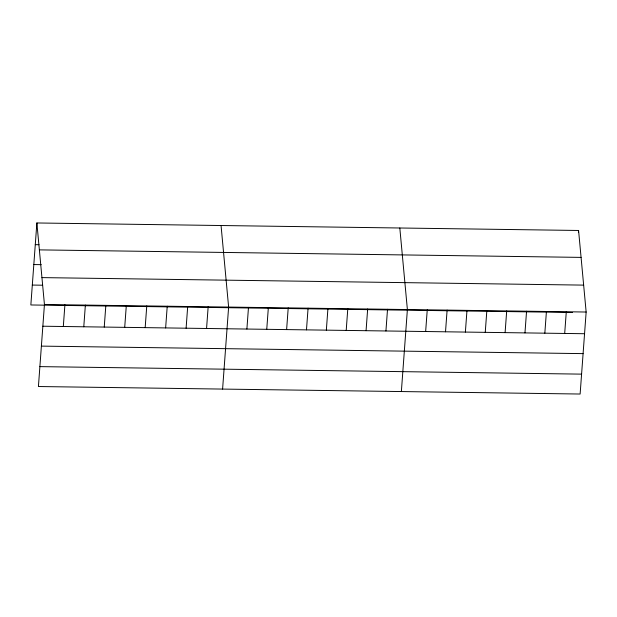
<?xml version="1.0" encoding="UTF-8"?>
<svg xmlns="http://www.w3.org/2000/svg" width="617" height="617" viewBox="0 0 617 617"><rect width="100%" height="100%" fill="white"/><g stroke="black" fill="none" stroke-linecap="round" stroke-linejoin="round"><path stroke-width="0.93" d="M36.873 222.968L44.439 304.52L38.424 386.527L580.127 394.032L586.15 312.032L578.576 230.473L36.873 222.968L30.85 304.968L572.561 312.48M63.312 326.501L64.908 304.806M83.781 326.779L85.37 305.091M104.242 327.064L105.839 305.376M124.711 327.349L126.3 305.654M145.172 327.635L146.769 305.939M165.634 327.92L167.23 306.225M186.103 328.198L187.691 306.51M206.564 328.483L208.16 306.796M222.598 389.08L228.622 307.073L221.056 225.521M246.893 329.046L248.489 307.351M266.752 329.316L268.349 307.628M286.62 329.594L288.208 307.898M306.479 329.871L308.076 308.176M326.347 330.141L327.935 308.454M346.206 330.419L347.795 308.731M366.066 330.697L367.663 309.001M385.933 330.974L387.522 309.279M401.366 391.556L407.39 309.557L399.816 227.997M425.653 331.522L427.249 309.827M445.52 331.799L447.109 310.104M465.38 332.069L466.976 310.382M485.247 332.347L486.836 310.652M505.107 332.625L506.696 310.929M524.967 332.895L526.563 311.207M544.834 333.172L546.423 311.485M564.694 333.45L566.29 311.755M578.438 232.362L578.576 230.473M35.277 244.656L39.002 244.71M39.372 249.877L581.075 257.389M33.819 264.562L41.262 264.662M41.948 277.611L583.651 285.116M32.315 285.062L42.542 285.208M44.439 304.52L586.15 312.032M42.851 326.216L584.554 333.728M41.385 346.114L583.096 353.626M39.881 366.621L581.592 374.133"/></g></svg>
